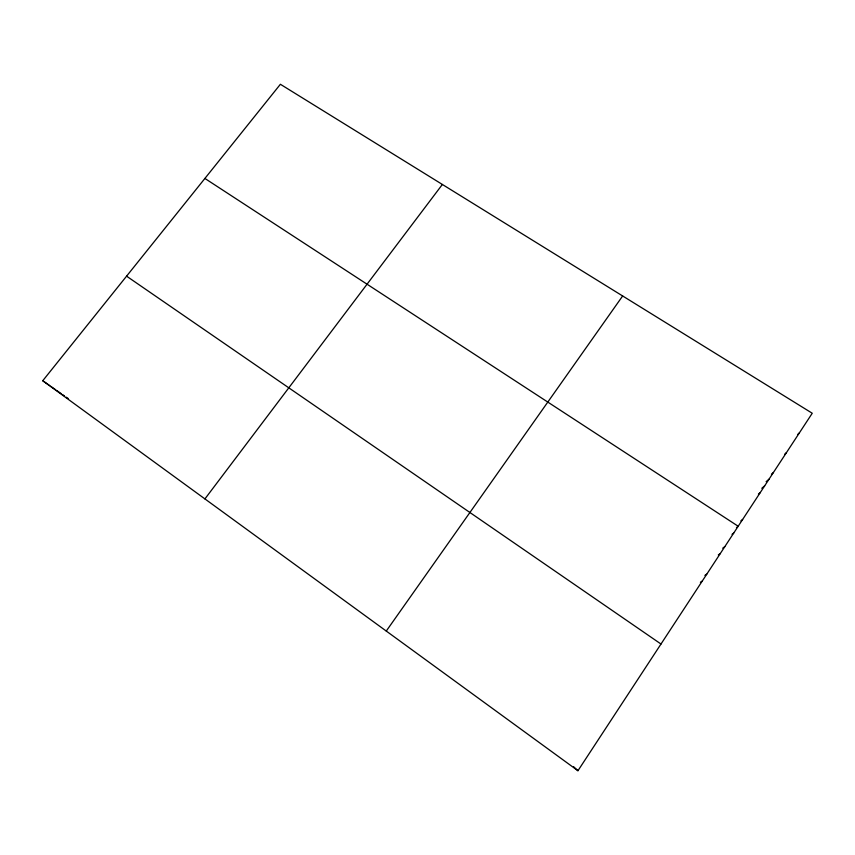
<?xml version="1.0" encoding="UTF-8"?>
<svg xmlns="http://www.w3.org/2000/svg" width="855" height="855" viewBox="0 0 855 855"><rect width="100%" height="100%" fill="white"/><g stroke="black" fill="none" stroke-linecap="round" stroke-linejoin="round"><path stroke-width="1.28" d="M577.948 770.729L812.25 413.243L280.387 84.271L42.75 380.742L577.948 770.729L573.598 766.7M386.268 631.054L622.654 295.969M204.922 498.914L442.366 184.466M797.597 434.532L799.404 432.844M784.73 454.165L786.461 452.594M771.434 474.226L773.422 472.484M766.123 481.686L769.051 479.153M761.794 488.291L764.68 485.832M758.396 494.115L760.287 492.523M740.858 520.866L742.632 519.466M736.454 527.588L738.186 526.242L204.901 178.449M732.03 534.332L733.74 533.028M722.742 548.173L724.794 546.666M718.296 554.948L720.316 553.516M704.894 575.394L706.786 574.143M700.405 582.234L702.265 581.058M126.583 276.165L660.99 644.029M42.75 380.742L49.804 385.68M50.819 386.385L55.767 389.837M56.751 390.532L61.571 393.899M62.522 394.561L64.414 395.886M66.295 397.201L68.154 398.505"/></g></svg>
